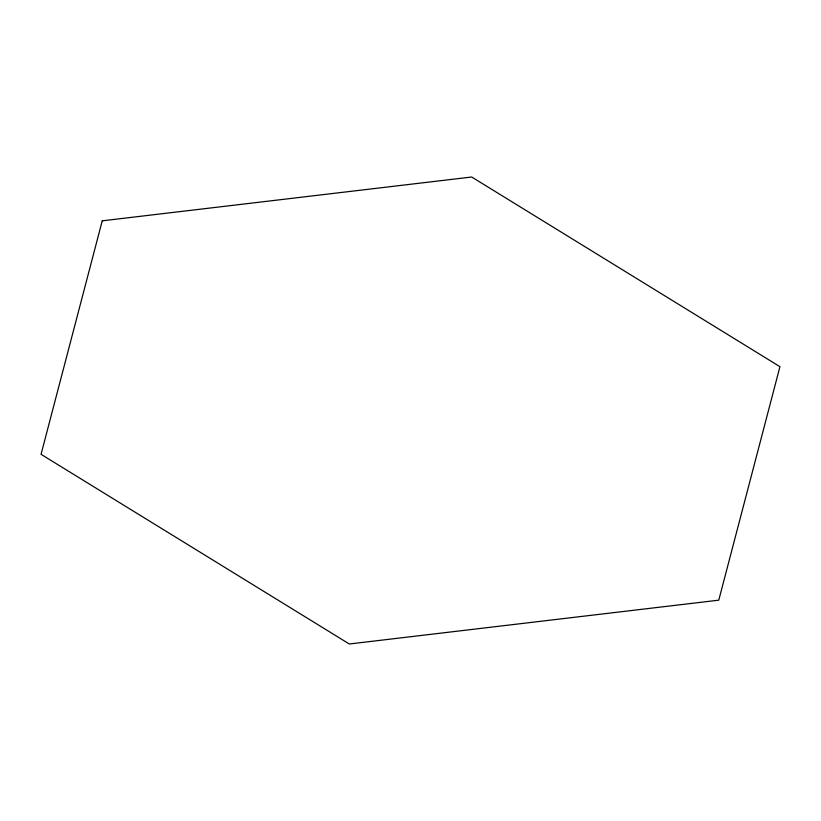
<?xml version="1.0" encoding="UTF-8"?>
<svg xmlns="http://www.w3.org/2000/svg" width="821" height="821" viewBox="0 0 821 821"><rect width="100%" height="100%" fill="white"/><g stroke="black" fill="none" stroke-linecap="round" stroke-linejoin="round"><path stroke-width="1.23" d="M102.235 220.828L41.05 454.321L349.315 643.992L718.765 600.172L779.95 366.679L471.685 177.008L102.235 220.828"/></g></svg>
